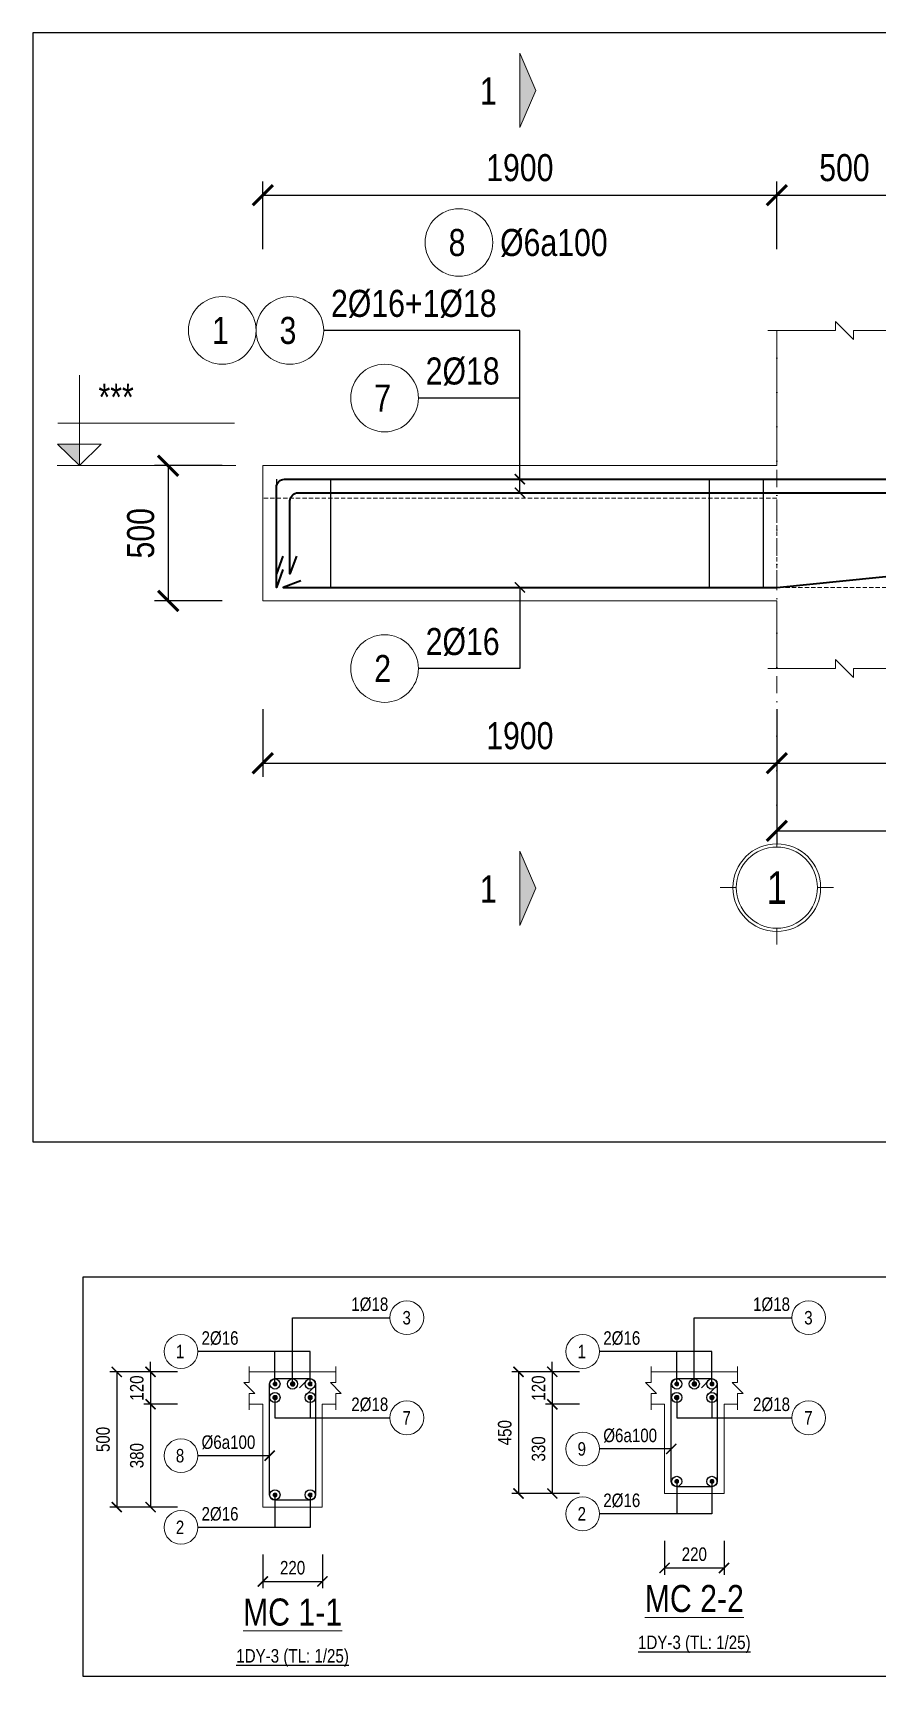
# Model space of a CAD drawing. Extents: x -165145 to 691808, y -202842 to 311040.
# Drawn here: x 243765 to 246886, y -78064 to -71989 of the extents above; entities that cross this region are included whole.
import ezdxf
from ezdxf.enums import TextEntityAlignment as Align

# ---------------------------------------------------------------- set-up
doc = ezdxf.new("R2010")
doc.units = 0
doc.header["$LTSCALE"] = 10
doc.header["$MEASUREMENT"] = 0
doc.linetypes.add('DASHDOT2', pattern=[12.7, 6.35, -3.175, 0, -3.175])
doc.linetypes.add('HIDDEN', pattern=[2.3807, 1.587, -0.7937])
doc.layers.get('0').update_dxf_attribs({"linetype": 'CONTINUOUS'})
doc.layers.get('Defpoints').update_dxf_attribs({"color": 5, "linetype": 'CONTINUOUS'})
for name, color, linetype, lineweight in [('DCE_BaoBeTong', 4, 'CONTINUOUS', 18), ('DCE_Block', 8, 'CONTINUOUS', 9), ('DCE_Dim', 254, 'CONTINUOUS', 9), ('DCE_MCZiCZac', 144, 'CONTINUOUS', 13), ('DCE_NetKhuat', 9, 'HIDDEN', 5), ('Dce_text', 7, 'CONTINUOUS', 13), ('DCE_ThepChu', 1, 'CONTINUOUS', 35), ('DCE_ThepDai', 220, 'CONTINUOUS', 25), ('DCE_Truc', 8, 'DASHDOT2', 13)]:
    doc.layers.add(name, color=color, linetype=linetype, lineweight=lineweight)
doc.styles.add('Dce_Text', font='arial.ttf', dxfattribs={"width": 0.8})
doc.dimstyles.new('Dce_207MV', dxfattribs={"dimscale": 25, "dimtxt": 2.5, "dimasz": 1.5, "dimexe": 1, "dimexo": 2, "dimgap": 1, "dimtad": 1, "dimdec": 0, "dimrnd": 5, "dimtxsty": 'Dce_Text', "dimblk": 'ARCHTICK', "dimcen": 2.5, "dimclrd": 8, "dimclre": 8, "dimclrt": 3, "dimadec": 0, "dimazin": 0, "dimtfac": 1, "dimtdec": 0, "dimtix": 1, "dimtmove": 2, "dimatfit": 3, "dimldrblk": 'DOTBLANK', "dimfxl": 1, "dimarcsym": 0})
doc.dimstyles.new('Dce_208MV', dxfattribs={"dimscale": 25, "dimtxt": 2.5, "dimasz": 1.5, "dimexe": 1, "dimexo": 2, "dimgap": 1, "dimtad": 1, "dimdec": 0, "dimrnd": 5, "dimtxsty": 'Dce_Text', "dimblk": 'ARCHTICK', "dimcen": 2.5, "dimclrd": 8, "dimclre": 8, "dimclrt": 3, "dimadec": 0, "dimazin": 0, "dimtfac": 1, "dimtdec": 0, "dimtix": 1, "dimtmove": 2, "dimatfit": 3, "dimldrblk": 'ARCHTICK', "dimfxl": 1, "dimarcsym": 0})
doc.dimstyles.new('Dce_25MV', dxfattribs={"dimscale": 25, "dimtxt": 2, "dimasz": 1.5, "dimexe": 1, "dimexo": 2, "dimgap": 1, "dimtad": 1, "dimdec": 0, "dimrnd": 5, "dimtxsty": 'Dce_Text', "dimblk": 'ARCHTICK', "dimcen": 2.5, "dimclrd": 8, "dimclre": 8, "dimclrt": 3, "dimadec": 0, "dimazin": 0, "dimtfac": 1, "dimtdec": 0, "dimtix": 1, "dimtmove": 2, "dimatfit": 3, "dimldrblk": 'OBLIQUE', "dimfxl": 4, "dimfxlon": 1, "dimarcsym": 0})
doc.dimstyles.new('Dce_50MV', dxfattribs={"dimscale": 50, "dimtxt": 2, "dimasz": 1.5, "dimexe": 1, "dimexo": 2, "dimgap": 1, "dimtad": 1, "dimdec": 0, "dimtxsty": 'Dce_Text', "dimblk": 'ARCHTICK', "dimcen": 2.5, "dimclrd": 8, "dimclre": 8, "dimclrt": 3, "dimadec": 0, "dimazin": 0, "dimtfac": 1, "dimtdec": 0, "dimtix": 1, "dimtmove": 2, "dimatfit": 3, "dimldrblk": 'ARCHTICK', "dimfxl": 4, "dimfxlon": 1, "dimarcsym": 0})

# ---------------------------------------------------------------- blocks, each defined once
blk = doc.blocks.new('Dce_CaoTrinh')
blk.add_hatch(color=256).paths.add_polyline_path([(-11.56, 1.6), (-13.17, 1.6), (-11.56, 0)])
at = {"ltscale": 50}
h = blk.add_hatch(dxfattribs=at)
h.set_pattern_fill('ANSI31', color=8, scale=1.406251, style=0)
h.set_pattern_definition([(45, (-11.5613, 0), (-3.157, 3.157), [])])
h.paths.add_polyline_path([(-11.56, 1.6), (-11.56, 0), (-9.95, 1.6)])
at = {"color": 8, "ltscale": 50}
for p, q in [((-13.15, 3.14), (-0.09, 3.14)), ((0, 0), (-13.2, 0))]:
    blk.add_line(p, q, dxfattribs=at)
for points in [[(-11.56, 6.69), (-11.56, 0)], [(-11.56, 0), (-13.17, 1.6), (-11.56, 1.6)], [(-11.56, 0), (-9.95, 1.6), (-11.56, 1.6)]]:
    blk.add_lwpolyline(points, dxfattribs=at)
at = {"color": 3, "style": 'Dce_Text', "width": 0.8}
blk.add_attdef('CT', (-10.15, 4.07), '', height=2, dxfattribs=at)
blk = doc.blocks.new('Dce_KhTenTruc')
at = {"layer": 'DCE_Block'}
blk.add_circle((0, -3.5), 2.7, dxfattribs=at)
at = {"layer": 'DCE_Block', "color": 3}
blk.add_circle((0, -3.5), 2.5, dxfattribs=at)
at = {"layer": 'DCE_Truc'}
for p, q in [((0, 0), (0, -1)), ((-3.5, -3.5), (-2.5, -3.5)), ((2.5, -3.5), (3.5, -3.5)), ((0, -6), (0, -7))]:
    blk.add_line(p, q, dxfattribs=at)
at = {"layer": 'Dce_text', "color": 2, "style": 'Dce_Text', "width": 0.8}
blk.add_attdef('TRUC', text='', height=2, dxfattribs=at).set_placement((0, -4.5), align=Align.CENTER)
blk = doc.blocks.new('_ArchTick')
at = {"color": 0, "linetype": 'ByBlock', "const_width": 0.15}
blk.add_lwpolyline([(-0.5, -0.5), (0.5, 0.5)], dxfattribs=at)
blk = doc.blocks.new('*D2584')
at = {"layer": 'DCE_Dim', "color": 8, "lineweight": -2, "transparency": 16777216}
for p, q in [((244465.1, -73589), (244215.1, -73589)), ((244265.1, -73589), (244265.1, -74089)), ((244465.1, -74089), (244215.1, -74089))]:
    blk.add_line(p, q, dxfattribs=at)
at = {"layer": 'Defpoints', "color": 0, "transparency": 16777216}
for p in [(244615.1, -73589), (244265.1, -74089), (244615.1, -74089)]:
    blk.add_point(p, dxfattribs=at)
at = {"layer": 'DCE_Dim', "color": 8, "lineweight": -2, "transparency": 16777216, "xscale": 75, "yscale": 75, "zscale": 75}
for p, rotation in [((244265.1, -73589), 90), ((244265.1, -74089), 270)]:
    blk.add_blockref('_ArchTick', p, dxfattribs=dict(at, rotation=rotation))
at = {"layer": 'DCE_Dim', "color": 3, "transparency": 16777216, "insert": (244164, -73839), "char_height": 100, "attachment_point": 5, "rotation": 90, "style": 'Dce_Text'}
blk.add_mtext('500', dxfattribs=at)
blk = doc.blocks.new('*D2585')
at = {"layer": 'DCE_Dim', "color": 8, "lineweight": -2, "transparency": 16777216}
for p, q in [((244615.1, -74489), (244615.1, -74739)), ((246515.1, -74489), (246515.1, -74739)), ((244615.1, -74689), (246515.1, -74689))]:
    blk.add_line(p, q, dxfattribs=at)
at = {"layer": 'Defpoints', "color": 0, "transparency": 16777216}
for p in [(244615.1, -74339), (246515.1, -74339), (246515.1, -74689)]:
    blk.add_point(p, dxfattribs=at)
at = {"layer": 'DCE_Dim', "color": 8, "lineweight": -2, "transparency": 16777216, "xscale": 75, "yscale": 75, "zscale": 75, "rotation": 180}
blk.add_blockref('_ArchTick', (244615.1, -74689), dxfattribs=at)
at = {"layer": 'DCE_Dim', "color": 8, "lineweight": -2, "transparency": 16777216, "xscale": 75, "yscale": 75, "zscale": 75}
blk.add_blockref('_ArchTick', (246515.1, -74689), dxfattribs=at)
at = {"layer": 'DCE_Dim', "color": 3, "transparency": 16777216, "insert": (245565.1, -74587.9), "char_height": 100, "attachment_point": 5, "style": 'Dce_Text'}
blk.add_mtext('1900', dxfattribs=at)
blk = doc.blocks.new('*D2586')
at = {"layer": 'DCE_Dim', "color": 8, "lineweight": -2, "transparency": 16777216}
for p, q in [((246515.1, -74739), (246515.1, -74989)), ((250115.1, -74739), (250115.1, -74989)), ((246515.1, -74939), (250115.1, -74939))]:
    blk.add_line(p, q, dxfattribs=at)
at = {"layer": 'Defpoints', "color": 0, "transparency": 16777216}
for p in [(246515.1, -74339), (250115.1, -74339), (250115.1, -74939)]:
    blk.add_point(p, dxfattribs=at)
at = {"layer": 'DCE_Dim', "color": 8, "lineweight": -2, "transparency": 16777216, "xscale": 75, "yscale": 75, "zscale": 75, "rotation": 180}
blk.add_blockref('_ArchTick', (246515.1, -74939), dxfattribs=at)
at = {"layer": 'DCE_Dim', "color": 8, "lineweight": -2, "transparency": 16777216, "xscale": 75, "yscale": 75, "zscale": 75}
blk.add_blockref('_ArchTick', (250115.1, -74939), dxfattribs=at)
at = {"layer": 'DCE_Dim', "color": 3, "transparency": 16777216, "insert": (248315.1, -74837.9), "char_height": 100, "attachment_point": 5, "style": 'Dce_Text'}
blk.add_mtext('3600', dxfattribs=at)
blk = doc.blocks.new('*D2587')
at = {"layer": 'DCE_Dim', "color": 8, "lineweight": -2, "transparency": 16777216}
for p, q in [((246515.1, -74489), (246515.1, -74739)), ((250115.1, -74489), (250115.1, -74739)), ((246515.1, -74689), (250115.1, -74689))]:
    blk.add_line(p, q, dxfattribs=at)
at = {"layer": 'Defpoints', "color": 0, "transparency": 16777216}
for p in [(246515.1, -74339), (250115.1, -74339), (250115.1, -74689)]:
    blk.add_point(p, dxfattribs=at)
at = {"layer": 'DCE_Dim', "color": 8, "lineweight": -2, "transparency": 16777216, "xscale": 75, "yscale": 75, "zscale": 75, "rotation": 180}
blk.add_blockref('_ArchTick', (246515.1, -74689), dxfattribs=at)
at = {"layer": 'DCE_Dim', "color": 8, "lineweight": -2, "transparency": 16777216, "xscale": 75, "yscale": 75, "zscale": 75}
blk.add_blockref('_ArchTick', (250115.1, -74689), dxfattribs=at)
at = {"layer": 'DCE_Dim', "color": 3, "transparency": 16777216, "insert": (248315.1, -74587.9), "char_height": 100, "attachment_point": 5, "style": 'Dce_Text'}
blk.add_mtext('3600', dxfattribs=at)
blk = doc.blocks.new('*D2594')
at = {"layer": 'DCE_Dim', "color": 8, "lineweight": -2, "transparency": 16777216}
for p, q in [((244615.1, -72789), (244615.1, -72539)), ((244615.1, -72589), (246515.1, -72589)), ((246515.1, -72789), (246515.1, -72539))]:
    blk.add_line(p, q, dxfattribs=at)
at = {"layer": 'Defpoints', "color": 0, "transparency": 16777216}
for p in [(246515.1, -72589), (244615.1, -73089), (246515.1, -73089)]:
    blk.add_point(p, dxfattribs=at)
at = {"layer": 'DCE_Dim', "color": 8, "lineweight": -2, "transparency": 16777216, "xscale": 75, "yscale": 75, "zscale": 75, "rotation": 180}
blk.add_blockref('_ArchTick', (244615.1, -72589), dxfattribs=at)
at = {"layer": 'DCE_Dim', "color": 8, "lineweight": -2, "transparency": 16777216, "xscale": 75, "yscale": 75, "zscale": 75}
blk.add_blockref('_ArchTick', (246515.1, -72589), dxfattribs=at)
at = {"layer": 'DCE_Dim', "color": 3, "transparency": 16777216, "insert": (245565.1, -72487.9), "char_height": 100, "attachment_point": 5, "style": 'Dce_Text'}
blk.add_mtext('1900', dxfattribs=at)
blk = doc.blocks.new('Dce_KhtThepDai')
blk.add_circle((-4.5, -3.5), 2.5)
at = {"color": 11, "style": 'Dce_Text', "width": 0.8}
blk.add_attdef('SH', text='', height=2, dxfattribs=at).set_placement((-4.64, -4.5), align=Align.CENTER)
at = {"color": 3, "style": 'Dce_Text', "width": 0.8}
blk.add_attdef('DKVAKC', (-1.46, -4.5), '', height=2, dxfattribs=at)
blk = doc.blocks.new('*D2595')
at = {"layer": 'DCE_Dim', "color": 8, "lineweight": -2, "transparency": 16777216}
for p, q in [((246515.1, -72789), (246515.1, -72539)), ((246515.1, -72589), (247015.1, -72589)), ((247015.1, -72789), (247015.1, -72539))]:
    blk.add_line(p, q, dxfattribs=at)
at = {"layer": 'Defpoints', "color": 0, "transparency": 16777216}
for p in [(247015.1, -72589), (246515.1, -73089), (247015.1, -73089)]:
    blk.add_point(p, dxfattribs=at)
at = {"layer": 'DCE_Dim', "color": 8, "lineweight": -2, "transparency": 16777216, "xscale": 75, "yscale": 75, "zscale": 75, "rotation": 180}
blk.add_blockref('_ArchTick', (246515.1, -72589), dxfattribs=at)
at = {"layer": 'DCE_Dim', "color": 8, "lineweight": -2, "transparency": 16777216, "xscale": 75, "yscale": 75, "zscale": 75}
blk.add_blockref('_ArchTick', (247015.1, -72589), dxfattribs=at)
at = {"layer": 'DCE_Dim', "color": 3, "transparency": 16777216, "insert": (246765.1, -72487.9), "char_height": 100, "attachment_point": 5, "style": 'Dce_Text'}
blk.add_mtext('500', dxfattribs=at)
blk = doc.blocks.new('Dce_KhtMcThepChu')
blk.add_circle((-2.5, 0), 2.5)
at = {"color": 3, "style": 'Dce_Text', "width": 0.8}
blk.add_attdef('DKVAKC', (0.54, 1), '', height=2, dxfattribs=at)
at = {"color": 11, "style": 'Dce_Text', "width": 0.8}
blk.add_attdef('SH', text='', height=2, dxfattribs=at).set_placement((-2.64, -1), align=Align.CENTER)
blk = doc.blocks.new('Dce_KhMatCat')
at = {"color": 255, "linetype": 'ByBlock', "lineweight": -2, "style": 'Dce_Text', "width": 0.8}
blk.add_attdef('TENMATCAT', text='', height=2, dxfattribs=at).set_placement((0, 0.74), align=Align.CENTER)
at = {"color": 11, "lineweight": 25, "style": 'Dce_Text', "width": 0.8}
blk.add_attdef('TL', text='', height=1, dxfattribs=at).set_placement((0, -2), align=Align.CENTER)
blk = doc.blocks.new('*D2612')
at = {"layer": 'DCE_Dim', "color": 8, "lineweight": -2, "transparency": 16777216}
for p, q in [((244175.1, -76939), (244050.1, -76939)), ((244075.1, -76939), (244075.1, -77439)), ((244175.1, -77439), (244050.1, -77439))]:
    blk.add_line(p, q, dxfattribs=at)
at = {"layer": 'Defpoints', "color": 0, "transparency": 16777216}
for p in [(244375.1, -76939), (244075.1, -77439), (244375.1, -77439)]:
    blk.add_point(p, dxfattribs=at)
at = {"layer": 'DCE_Dim', "color": 8, "lineweight": -2, "transparency": 16777216, "xscale": 37.5, "yscale": 37.5, "zscale": 37.5}
for p, rotation in [((244075.1, -76939), 90), ((244075.1, -77439), 270)]:
    blk.add_blockref('_ArchTick', p, dxfattribs=dict(at, rotation=rotation))
at = {"layer": 'DCE_Dim', "color": 3, "transparency": 16777216, "insert": (244024.5, -77189), "char_height": 50, "attachment_point": 5, "rotation": 90, "style": 'Dce_Text'}
blk.add_mtext('500', dxfattribs=at)
blk = doc.blocks.new('_Oblique')
at = {"color": 0, "linetype": 'ByBlock', "lineweight": -2}
blk.add_line((-0.5, -0.5), (0.5, 0.5), dxfattribs=at)
blk = doc.blocks.new('*D2613')
at = {"layer": 'DCE_Dim', "color": 8, "lineweight": -2, "transparency": 16777216}
for p, q in [((244200.1, -76939), (244200.1, -76901.5)), ((244300.1, -76939), (244175.1, -76939)), ((244200.1, -76939), (244200.1, -77059)), ((244300.1, -77059), (244175.1, -77059)), ((244200.1, -77059), (244200.1, -77096.5))]:
    blk.add_line(p, q, dxfattribs=at)
at = {"layer": 'Defpoints', "color": 0, "transparency": 16777216}
for p in [(244375.1, -76939), (244200.1, -77059), (244375.1, -77059)]:
    blk.add_point(p, dxfattribs=at)
at = {"layer": 'DCE_Dim', "color": 8, "lineweight": -2, "transparency": 16777216, "xscale": 37.5, "yscale": 37.5, "zscale": 37.5}
for p, rotation in [((244200.1, -76939), 270), ((244200.1, -77059), 90)]:
    blk.add_blockref('_ArchTick', p, dxfattribs=dict(at, rotation=rotation))
at = {"layer": 'DCE_Dim', "color": 3, "transparency": 16777216, "insert": (244149.5, -76999), "char_height": 50, "attachment_point": 5, "rotation": 90, "style": 'Dce_Text'}
blk.add_mtext('120', dxfattribs=at)
blk = doc.blocks.new('*D2614')
at = {"layer": 'DCE_Dim', "color": 8, "lineweight": -2, "transparency": 16777216}
for p, q in [((244300.1, -77059), (244175.1, -77059)), ((244200.1, -77059), (244200.1, -77439)), ((244300.1, -77439), (244175.1, -77439))]:
    blk.add_line(p, q, dxfattribs=at)
at = {"layer": 'Defpoints', "color": 0, "transparency": 16777216}
for p in [(244375.1, -77059), (244200.1, -77439), (244375.1, -77439)]:
    blk.add_point(p, dxfattribs=at)
at = {"layer": 'DCE_Dim', "color": 8, "lineweight": -2, "transparency": 16777216, "xscale": 37.5, "yscale": 37.5, "zscale": 37.5}
for p, rotation in [((244200.1, -77059), 90), ((244200.1, -77439), 270)]:
    blk.add_blockref('_ArchTick', p, dxfattribs=dict(at, rotation=rotation))
at = {"layer": 'DCE_Dim', "color": 3, "transparency": 16777216, "insert": (244149.5, -77249), "char_height": 50, "attachment_point": 5, "rotation": 90, "style": 'Dce_Text'}
blk.add_mtext('380', dxfattribs=at)
blk = doc.blocks.new('*D2615')
at = {"layer": 'DCE_Dim', "color": 8, "lineweight": -2, "transparency": 16777216}
for p, q in [((244615.1, -77614), (244615.1, -77739)), ((244835.1, -77614), (244835.1, -77739)), ((244615.1, -77714), (244835.1, -77714))]:
    blk.add_line(p, q, dxfattribs=at)
at = {"layer": 'Defpoints', "color": 0, "transparency": 16777216}
for p in [(244615.1, -77539), (244835.1, -77539), (244835.1, -77714)]:
    blk.add_point(p, dxfattribs=at)
at = {"layer": 'DCE_Dim', "color": 8, "lineweight": -2, "transparency": 16777216, "xscale": 37.5, "yscale": 37.5, "zscale": 37.5, "rotation": 180}
blk.add_blockref('_ArchTick', (244615.1, -77714), dxfattribs=at)
at = {"layer": 'DCE_Dim', "color": 8, "lineweight": -2, "transparency": 16777216, "xscale": 37.5, "yscale": 37.5, "zscale": 37.5}
blk.add_blockref('_ArchTick', (244835.1, -77714), dxfattribs=at)
at = {"layer": 'DCE_Dim', "color": 3, "transparency": 16777216, "insert": (244725.1, -77663.5), "char_height": 50, "attachment_point": 5, "style": 'Dce_Text'}
blk.add_mtext('220', dxfattribs=at)
blk = doc.blocks.new('_DotBlank')
at = {"color": 0, "linetype": 'ByBlock', "lineweight": -2}
blk.add_line((-0.5, 0), (-1, 0), dxfattribs=at)
blk.add_circle((0, 0), 0.5, dxfattribs=at)
blk = doc.blocks.new('Dce_McThepChu')
at = {"color": 0}
for p, q in [((-0.5, 0), (0.5, 0)), ((-0.35, 0.35), (0.35, -0.35)), ((0.35, 0.35), (-0.35, -0.35)), ((0, 0.5), (0, -0.5))]:
    blk.add_line(p, q, dxfattribs=at)
at = {"color": 0, "const_width": 0.0833}
blk.add_lwpolyline([(-0.5, 0, 1), (0.5, 0, 1), (-0.5, 0, 1)], format="xyb", dxfattribs=at)
blk = doc.blocks.new('Dce_KhtMcThepTangCuong')
blk.add_circle((2.5, 0), 2.5)
at = {"color": 3, "style": 'Dce_Text', "width": 0.8}
blk.add_attdef('DKVAKC', text='', height=2, dxfattribs=at).set_placement((-0.25, 1), align=Align.RIGHT)
at = {"color": 11, "style": 'Dce_Text', "width": 0.8}
blk.add_attdef('SH', text='', height=2, dxfattribs=at).set_placement((2.47, -1), align=Align.CENTER)
blk = doc.blocks.new('*D2616')
at = {"layer": 'DCE_Dim', "color": 8, "lineweight": -2, "transparency": 16777216}
for p, q in [((245660.1, -76939), (245535.1, -76939)), ((245560.1, -76939), (245560.1, -77389)), ((245660.1, -77389), (245535.1, -77389))]:
    blk.add_line(p, q, dxfattribs=at)
at = {"layer": 'Defpoints', "color": 0, "transparency": 16777216}
for p in [(245860.1, -76939), (245560.1, -77389), (245860.1, -77389)]:
    blk.add_point(p, dxfattribs=at)
at = {"layer": 'DCE_Dim', "color": 8, "lineweight": -2, "transparency": 16777216, "xscale": 37.5, "yscale": 37.5, "zscale": 37.5}
for p, rotation in [((245560.1, -76939), 90), ((245560.1, -77389), 270)]:
    blk.add_blockref('_ArchTick', p, dxfattribs=dict(at, rotation=rotation))
at = {"layer": 'DCE_Dim', "color": 3, "transparency": 16777216, "insert": (245509.5, -77164), "char_height": 50, "attachment_point": 5, "rotation": 90, "style": 'Dce_Text'}
blk.add_mtext('450', dxfattribs=at)
blk = doc.blocks.new('*D2617')
at = {"layer": 'DCE_Dim', "color": 8, "lineweight": -2, "transparency": 16777216}
for p, q in [((245685.1, -76939), (245685.1, -76901.5)), ((245785.1, -76939), (245660.1, -76939)), ((245685.1, -76939), (245685.1, -77059)), ((245785.1, -77059), (245660.1, -77059)), ((245685.1, -77059), (245685.1, -77096.5))]:
    blk.add_line(p, q, dxfattribs=at)
at = {"layer": 'Defpoints', "color": 0, "transparency": 16777216}
for p in [(245860.1, -76939), (245685.1, -77059), (245860.1, -77059)]:
    blk.add_point(p, dxfattribs=at)
at = {"layer": 'DCE_Dim', "color": 8, "lineweight": -2, "transparency": 16777216, "xscale": 37.5, "yscale": 37.5, "zscale": 37.5}
for p, rotation in [((245685.1, -76939), 270), ((245685.1, -77059), 90)]:
    blk.add_blockref('_ArchTick', p, dxfattribs=dict(at, rotation=rotation))
at = {"layer": 'DCE_Dim', "color": 3, "transparency": 16777216, "insert": (245634.5, -76999), "char_height": 50, "attachment_point": 5, "rotation": 90, "style": 'Dce_Text'}
blk.add_mtext('120', dxfattribs=at)
blk = doc.blocks.new('*D2618')
at = {"layer": 'DCE_Dim', "color": 8, "lineweight": -2, "transparency": 16777216}
for p, q in [((245785.1, -77059), (245660.1, -77059)), ((245685.1, -77059), (245685.1, -77389)), ((245785.1, -77389), (245660.1, -77389))]:
    blk.add_line(p, q, dxfattribs=at)
at = {"layer": 'Defpoints', "color": 0, "transparency": 16777216}
for p in [(245860.1, -77059), (245685.1, -77389), (245860.1, -77389)]:
    blk.add_point(p, dxfattribs=at)
at = {"layer": 'DCE_Dim', "color": 8, "lineweight": -2, "transparency": 16777216, "xscale": 37.5, "yscale": 37.5, "zscale": 37.5}
for p, rotation in [((245685.1, -77059), 90), ((245685.1, -77389), 270)]:
    blk.add_blockref('_ArchTick', p, dxfattribs=dict(at, rotation=rotation))
at = {"layer": 'DCE_Dim', "color": 3, "transparency": 16777216, "insert": (245634.5, -77224), "char_height": 50, "attachment_point": 5, "rotation": 90, "style": 'Dce_Text'}
blk.add_mtext('330', dxfattribs=at)
blk = doc.blocks.new('*D2619')
at = {"layer": 'DCE_Dim', "color": 8, "lineweight": -2, "transparency": 16777216}
for p, q in [((246100.1, -77564), (246100.1, -77689)), ((246320.1, -77564), (246320.1, -77689)), ((246100.1, -77664), (246320.1, -77664))]:
    blk.add_line(p, q, dxfattribs=at)
at = {"layer": 'Defpoints', "color": 0, "transparency": 16777216}
for p in [(246100.1, -77489), (246320.1, -77489), (246320.1, -77664)]:
    blk.add_point(p, dxfattribs=at)
at = {"layer": 'DCE_Dim', "color": 8, "lineweight": -2, "transparency": 16777216, "xscale": 37.5, "yscale": 37.5, "zscale": 37.5, "rotation": 180}
blk.add_blockref('_ArchTick', (246100.1, -77664), dxfattribs=at)
at = {"layer": 'DCE_Dim', "color": 8, "lineweight": -2, "transparency": 16777216, "xscale": 37.5, "yscale": 37.5, "zscale": 37.5}
blk.add_blockref('_ArchTick', (246320.1, -77664), dxfattribs=at)
at = {"layer": 'DCE_Dim', "color": 3, "transparency": 16777216, "insert": (246210.1, -77613.5), "char_height": 50, "attachment_point": 5, "style": 'Dce_Text'}
blk.add_mtext('220', dxfattribs=at)
blk = doc.blocks.new('DCE_MatCatA')
blk.add_hatch(color=3).paths.add_polyline_path([(0, 5.5), (0, 0), (1.18, 2.75)])
at = {"color": 3}
for p, q in [((0, 5.5), (0, 0)), ((0, 5.5), (1.18, 2.75)), ((1.18, 2.75), (0, 0))]:
    blk.add_line(p, q, dxfattribs=at)
at = {"color": 11, "style": 'Dce_Text', "width": 0.8}
blk.add_attdef('1', text='', height=2, dxfattribs=at).set_placement((-2.33, 1.7), align=Align.CENTER)
blk = doc.blocks.new('Dce_KhtThepLop1Trai')
for centre in [(-7.5, 0), (-2.5, 0)]:
    blk.add_circle(centre, 2.5)
at = {"color": 3, "style": 'Dce_Text', "width": 0.8}
blk.add_attdef('DKVAKC', (0.54, 1), '', height=2, dxfattribs=at)
at = {"color": 11, "style": 'Dce_Text', "width": 0.8}
for tag, p in [('SH', (-7.64, -1)), ('SH2', (-2.64, -1))]:
    blk.add_attdef(tag, text='', height=2, dxfattribs=at).set_placement(p, align=Align.CENTER)

msp = doc.modelspace()

# ---------------------------------------------------------------- linework, layer by layer
at = {"layer": 'DCE_BaoBeTong'}
for points in [[(246515.06457, -73589.00661), (246515.06457, -73089.00661)], [(244615.06457, -73589.00661), (246515.06457, -73589.00661)], [(244615.06457, -74089.00661), (244615.06457, -73589.00661)], [(244615.06457, -74089.00661), (246515.06457, -74089.00661)], [(246515.06457, -74089.00661), (246515.06457, -74339.00661)], [(244565.06457, -76939.00661), (244885.06457, -76939.00661)], [(246050.06457, -76939.00661), (246370.06457, -76939.00661)], [(244565.06457, -77059.00661), (244615.06457, -77059.00661), (244615.06457, -77439.00661), (244835.06457, -77439.00661), (244835.06457, -77059.00661), (244885.06457, -77059.00661)], [(246050.06457, -77059.00661), (246100.06457, -77059.00661), (246100.06457, -77389.00661), (246320.06457, -77389.00661), (246320.06457, -77059.00661), (246370.06457, -77059.00661)]]:
    msp.add_lwpolyline(points, dxfattribs=at)
at = {"layer": 'DCE_MCZiCZac'}
for points in [[(246481.73124, -73089.00661), (246731.73124, -73089.00661), (246731.73124, -73055.67328), (246798.3979, -73122.33995), (246798.3979, -73089.00661), (247048.3979, -73089.00661)], [(246481.73124, -74339.00661), (246731.73124, -74339.00661), (246731.73124, -74305.67328), (246798.3979, -74372.33995), (246798.3979, -74339.00661), (247048.3979, -74339.00661)], [(244565.06457, -76919.00661), (244565.06457, -76979.00661), (244545.06457, -76979.00661), (244585.06457, -77019.00661), (244565.06457, -77019.00661), (244565.06457, -77079.00661)], [(244885.06457, -76919.00661), (244885.06457, -76979.00661), (244865.06457, -76979.00661), (244905.06457, -77019.00661), (244885.06457, -77019.00661), (244885.06457, -77079.00661)], [(246050.06457, -76919.00661), (246050.06457, -76979.00661), (246030.06457, -76979.00661), (246070.06457, -77019.00661), (246050.06457, -77019.00661), (246050.06457, -77079.00661)], [(246370.06457, -76919.00661), (246370.06457, -76979.00661), (246350.06457, -76979.00661), (246390.06457, -77019.00661), (246370.06457, -77019.00661), (246370.06457, -77079.00661)]]:
    msp.add_lwpolyline(points, dxfattribs=at)
at = {"layer": 'DCE_NetKhuat'}
msp.add_lwpolyline([(261365.06457, -73709.00661), (261365.06457, -74039.00661), (261145.06457, -74039.00661), (261145.06457, -73709.00661), (257565.06457, -73709.00661), (257565.06457, -74039.00661), (257065.06457, -74039.00661), (257065.06457, -73709.00661), (253965.06457, -73709.00661), (253965.06457, -74039.00661), (253465.06457, -74039.00661), (253465.06457, -73709.00661), (250365.06457, -73709.00661), (250365.06457, -74039.00661), (249865.06457, -74039.00661), (249865.06457, -73709.00661), (247015.06457, -73709.00661), (247015.06457, -74039.00661), (246515.06457, -74039.00661), (246515.06457, -73709.00661), (244615.06457, -73709.00661), (244615.06457, -74089.00661), (244615.06457, -74089.00661), (244615.06457, -73709.00661)], dxfattribs=at)
at = {"layer": 'DCE_ThepChu'}
for points in [[(244689.00598, -73923.22813), (244665.06457, -73989.00661), (244665.06457, -73669.00661, -0.3926990817), (244695.06457, -73639.00661), (261285.06457, -73639.00661, -0.3926990817), (261315.06457, -73669.00661), (261315.06457, -73989.00661), (261291.12316, -73923.22813)], [(244689.00598, -73973.22813), (244665.06457, -74039.00661), (244665.06457, -73669.00661, -0.3926990817), (244695.06457, -73639.00661), (248265.06457, -73639.00661), (248199.28609, -73662.94802)], [(244755.84305, -74015.0652), (244690.06457, -74039.00661), (246515.06457, -74039.00661), (247015.06457, -73989.00661), (247015.06457, -73989.00661), (261260.06457, -73989.00661, 0.3926990817), (261290.06457, -73959.00661), (261290.06457, -73639.00661), (261266.12316, -73704.7851)], [(244739.00598, -73923.22813), (244715.06457, -73989.00661), (244715.06457, -73719.00661, -0.3926990817), (244745.06457, -73689.00661), (247765.06457, -73689.00661), (247699.28609, -73712.94802)]]:
    msp.add_lwpolyline(points, format="xyb", dxfattribs=at)
at = {"layer": 'DCE_ThepDai'}
for points in [[(244665.06457, -73639.00661), (244665.06457, -74039.00661)], [(244865.06457, -73639.00661), (244865.06457, -74039.00661)], [(246265.06457, -73639.00661), (246265.06457, -74039.00661)], [(246465.06457, -73639.00661), (246465.06457, -74039.00661)]]:
    msp.add_lwpolyline(points, dxfattribs=at)
for points in [[(244751.12344, -76997.94774), (244785.06457, -76964.00661), (244790.06457, -76964.00661, -0.3926990817), (244810.06457, -76984.00661), (244810.06457, -77394.00661, -0.3926990817), (244790.06457, -77414.00661), (244660.06457, -77414.00661, -0.3926990817), (244640.06457, -77394.00661), (244640.06457, -76984.00661, -0.3926990817), (244660.06457, -76964.00661), (244790.06457, -76964.00661, -0.3926990817), (244810.06457, -76984.00661), (244810.06457, -76989.00661), (244776.12344, -77022.94774)], [(246236.12344, -76997.94774), (246270.06457, -76964.00661), (246275.06457, -76964.00661, -0.3926990817), (246295.06457, -76984.00661), (246295.06457, -77344.00661, -0.3926990817), (246275.06457, -77364.00661), (246145.06457, -77364.00661, -0.3926990817), (246125.06457, -77344.00661), (246125.06457, -76984.00661, -0.3926990817), (246145.06457, -76964.00661), (246275.06457, -76964.00661, -0.3926990817), (246295.06457, -76984.00661), (246295.06457, -76989.00661), (246261.12344, -77022.94774)]]:
    msp.add_lwpolyline(points, format="xyb", dxfattribs=at)
at = {"layer": 'DCE_Truc'}
msp.add_lwpolyline([(246515.06457, -74939.00661), (246515.06457, -73089.00661)], dxfattribs=at)
at = {"layer": 'Defpoints'}
for points in [[(243765.06457, -71989.00661), (243765.06457, -76089.00661), (261715.06457, -76089.00661), (261715.06457, -71989.00661)], [(243950.06457, -76589.00661), (243950.06457, -78064.00661), (249765.06457, -78064.00661), (249765.06457, -76589.00661)]]:
    msp.add_lwpolyline(points, close=True, dxfattribs=at)

# ---------------------------------------------------------------- block references
at = {"layer": 'DCE_Block'}
for name, p, xscale, yscale, zscale, values in [('DCE_MatCatA', (245565.06457, -72339.00661), 50, 50, 50, {'1': '1'}), ('Dce_KhtThepDai', (245565.06457, -72589.00661), 50, 50, 50, {'DKVAKC': '%%c6a100', 'SH': '8'}), ('Dce_KhtThepLop1Trai', (244840.06457, -73089.00661), 50, 50, 50, {'DKVAKC': '2%%c16+1%%c18', 'SH2': '3', 'SH': '1'}), ('Dce_KhtMcThepChu', (245190.06457, -73339.00661), 50, 50, 50, {'DKVAKC': '2%%c18', 'SH': '7'}), ('Dce_CaoTrinh', (244515.06457, -73589.00661), 50, 50, 50, {'CT': '***  '}), ('Dce_KhtMcThepChu', (245190.06457, -74339.00661), 50, 50, 50, {'DKVAKC': '2%%c16', 'SH': '2'}), ('DCE_MatCatA', (245565.06457, -75289.00661), 50, 50, 50, {'1': '1'}), ('Dce_KhtMcThepTangCuong', (245085.06457, -76739.00661), 25, 25, 25, {'SH': '3', 'DKVAKC': '1%%c18'}), ('Dce_KhtMcThepTangCuong', (246570.06457, -76739.00661), 25, 25, 25, {'SH': '3', 'DKVAKC': '1%%c18'}), ('Dce_KhtMcThepChu', (244375.06457, -76864.00661), 25, 25, 25, {'DKVAKC': '2%%c16', 'SH': '1'}), ('Dce_KhtMcThepChu', (245860.06457, -76864.00661), 25, 25, 25, {'DKVAKC': '2%%c16', 'SH': '1'}), ('Dce_KhtMcThepTangCuong', (245085.06457, -77109.00661), 25, 25, 25, {'SH': '7', 'DKVAKC': '2%%c18'}), ('Dce_KhtMcThepTangCuong', (246570.06457, -77109.00661), 25, 25, 25, {'SH': '7', 'DKVAKC': '2%%c18'}), ('Dce_KhtMcThepChu', (245860.06457, -77224.00661), 25, 25, 25, {'DKVAKC': '%%c6a100', 'SH': '9'}), ('Dce_KhtMcThepChu', (244375.06457, -77249.00661), 25, 25, 25, {'DKVAKC': '%%c6a100', 'SH': '8'}), ('Dce_KhtMcThepChu', (245860.06457, -77464.00661), 25, 25, 25, {'DKVAKC': '2%%c16', 'SH': '2'}), ('Dce_KhtMcThepChu', (244375.06457, -77514.00661), 25, 25, 25, {'DKVAKC': '2%%c16', 'SH': '2'}), ('Dce_KhMatCat', (246210.06457, -77864.00661), 50, 50, 50, {'TL': '%%U1DY-3 (TL: 1/25)', 'TENMATCAT': '%%UMC 2-2'}), ('Dce_KhMatCat', (244725.06457, -77914.00661), 50, 50, 50, {'TL': '%%U1DY-3 (TL: 1/25)', 'TENMATCAT': '%%UMC 1-1'})]:
    msp.add_blockref(name, p, dxfattribs=dict(at, xscale=xscale, yscale=yscale, zscale=zscale)).add_auto_attribs(values)
at = {"layer": 'DCE_ThepChu'}
for p, xscale, yscale, zscale in [((244660.06457, -77034.00661), 18, 18, 18), ((244660.06457, -76984.00661), 16, 16, 16), ((244725.06457, -76984.00661), 18, 18, 18), ((244790.06457, -77034.00661), 18, 18, 18), ((244790.06457, -76984.00661), 16, 16, 16), ((246145.06457, -77034.00661), 18, 18, 18), ((246145.06457, -76984.00661), 16, 16, 16), ((246210.06457, -76984.00661), 18, 18, 18), ((246275.06457, -77034.00661), 18, 18, 18), ((246275.06457, -76984.00661), 16, 16, 16), ((244660.06457, -77394.00661), 16, 16, 16), ((244790.06457, -77394.00661), 16, 16, 16), ((246145.06457, -77344.00661), 16, 16, 16), ((246275.06457, -77344.00661), 16, 16, 16)]:
    msp.add_blockref('Dce_McThepChu', p, dxfattribs=dict(at, xscale=xscale, yscale=yscale, zscale=zscale))
at = {"layer": 'DCE_Truc', "xscale": 60, "yscale": 60, "zscale": 60}
msp.add_blockref('Dce_KhTenTruc', (246515.06457, -74939.00661), dxfattribs=at).add_auto_attribs({'TRUC': '1'})

# ---------------------------------------------------------------- dimensions: what is measured, and where the dimension line sits
at = {"layer": 'DCE_Dim'}
for base, p1, p2, dimstyle, picture, middle in [((246515.06457, -72589.00661), (244615.06457, -73089.00661), (246515.06457, -73089.00661), 'Dce_50MV', '*D2594', (245565.06457, -72487.94932)), ((247015.06457, -72589.00661), (246515.06457, -73089.00661), (247015.06457, -73089.00661), 'Dce_50MV', '*D2595', (246765.06457, -72487.94932)), ((246515.06457, -74689.00661), (244615.06457, -74339.00661), (246515.06457, -74339.00661), 'Dce_50MV', '*D2585', (245565.06457, -74587.94932)), ((250115.06457, -74939.00661), (246515.06457, -74339.00661), (250115.06457, -74339.00661), 'Dce_50MV', '*D2586', (248315.06457, -74837.91521)), ((250115.06457, -74689.00661), (246515.06457, -74339.00661), (250115.06457, -74339.00661), 'Dce_50MV', '*D2587', (248315.06457, -74587.91521)), ((246320.06457, -77664.00661), (246100.06457, -77489.00661), (246320.06457, -77489.00661), 'Dce_25MV', '*D2619', (246210.06457, -77613.47796)), ((244835.06457, -77714.00661), (244615.06457, -77539.00661), (244835.06457, -77539.00661), 'Dce_25MV', '*D2615', (244725.06457, -77663.47796))]:
    dim = msp.add_linear_dim(base=base, p1=p1, p2=p2, dimstyle=dimstyle, dxfattribs=at)
    dim.commit()
    dim.dimension.update_dxf_attribs({"geometry": picture, "text_midpoint": middle})
for base, p1, p2, dimstyle, picture, middle in [((244265.06457, -74089.00661), (244615.06457, -73589.00661), (244615.06457, -74089.00661), 'Dce_50MV', '*D2584', (244164.00727, -73839.00661)), ((244200.06457, -77059.00661), (244375.06457, -76939.00661), (244375.06457, -77059.00661), 'Dce_25MV', '*D2613', (244149.53592, -76999.00661)), ((245685.06457, -77059.00661), (245860.06457, -76939.00661), (245860.06457, -77059.00661), 'Dce_25MV', '*D2617', (245634.53592, -76999.00661)), ((244075.06457, -77439.00661), (244375.06457, -76939.00661), (244375.06457, -77439.00661), 'Dce_25MV', '*D2612', (244024.53592, -77189.00661)), ((245560.06457, -77389.00661), (245860.06457, -76939.00661), (245860.06457, -77389.00661), 'Dce_25MV', '*D2616', (245509.53592, -77164.00661)), ((244200.06457, -77439.00661), (244375.06457, -77059.00661), (244375.06457, -77439.00661), 'Dce_25MV', '*D2614', (244149.51887, -77249.00661)), ((245685.06457, -77389.00661), (245860.06457, -77059.00661), (245860.06457, -77389.00661), 'Dce_25MV', '*D2618', (245634.51887, -77224.00661))]:
    dim = msp.add_linear_dim(base=base, p1=p1, p2=p2, angle=90, dimstyle=dimstyle, dxfattribs=at)
    dim.commit()
    dim.dimension.update_dxf_attribs({"geometry": picture, "text_midpoint": middle})

# ---------------------------------------------------------------- leaders
at = {"layer": 'DCE_Block'}
for points, dimstyle in [([(245565.06457, -73639.00661), (245565.06457, -73089.00661), (244840.06457, -73089.00661)], 'Dce_208MV'), ([(245565.06457, -73689.00661), (245565.06457, -73339.00661), (245190.06457, -73339.00661)], 'Dce_208MV'), ([(245565.06457, -74039.00661), (245565.06457, -74339.00661), (245190.06457, -74339.00661)], 'Dce_208MV'), ([(244725.06457, -76984.00661), (244725.06457, -76739.00661), (245085.06457, -76739.00661)], 'Dce_207MV'), ([(246210.06457, -76984.00661), (246210.06457, -76739.00661), (246570.06457, -76739.00661)], 'Dce_207MV'), ([(244660.06457, -76984.00661), (244660.06457, -76864.00661), (244375.06457, -76864.00661)], 'Dce_207MV'), ([(244790.06457, -76984.00661), (244790.06457, -76864.00661), (244375.06457, -76864.00661)], 'Dce_207MV'), ([(246145.06457, -76984.00661), (246145.06457, -76864.00661), (245860.06457, -76864.00661)], 'Dce_207MV'), ([(246275.06457, -76984.00661), (246275.06457, -76864.00661), (245860.06457, -76864.00661)], 'Dce_207MV'), ([(244660.06457, -77034.00661), (244660.06457, -77109.00661), (245085.06457, -77109.00661)], 'Dce_207MV'), ([(244790.06457, -77034.00661), (244790.06457, -77109.00661), (245085.06457, -77109.00661)], 'Dce_207MV'), ([(246145.06457, -77034.00661), (246145.06457, -77109.00661), (246570.06457, -77109.00661)], 'Dce_207MV'), ([(246275.06457, -77034.00661), (246275.06457, -77109.00661), (246570.06457, -77109.00661)], 'Dce_207MV'), ([(246125.06457, -77224.00661), (245860.06457, -77224.00661)], 'Dce_208MV'), ([(244640.06457, -77249.00661), (244375.06457, -77249.00661)], 'Dce_208MV'), ([(246145.06457, -77344.00661), (246145.06457, -77464.00661), (245860.06457, -77464.00661)], 'Dce_207MV'), ([(246275.06457, -77344.00661), (246275.06457, -77464.00661), (245860.06457, -77464.00661)], 'Dce_207MV'), ([(244660.06457, -77394.00661), (244660.06457, -77514.00661), (244375.06457, -77514.00661)], 'Dce_207MV'), ([(244790.06457, -77394.00661), (244790.06457, -77514.00661), (244375.06457, -77514.00661)], 'Dce_207MV')]:
    msp.add_leader(points, dimstyle=dimstyle, dxfattribs=at)

doc.saveas('drawing.dxf')
